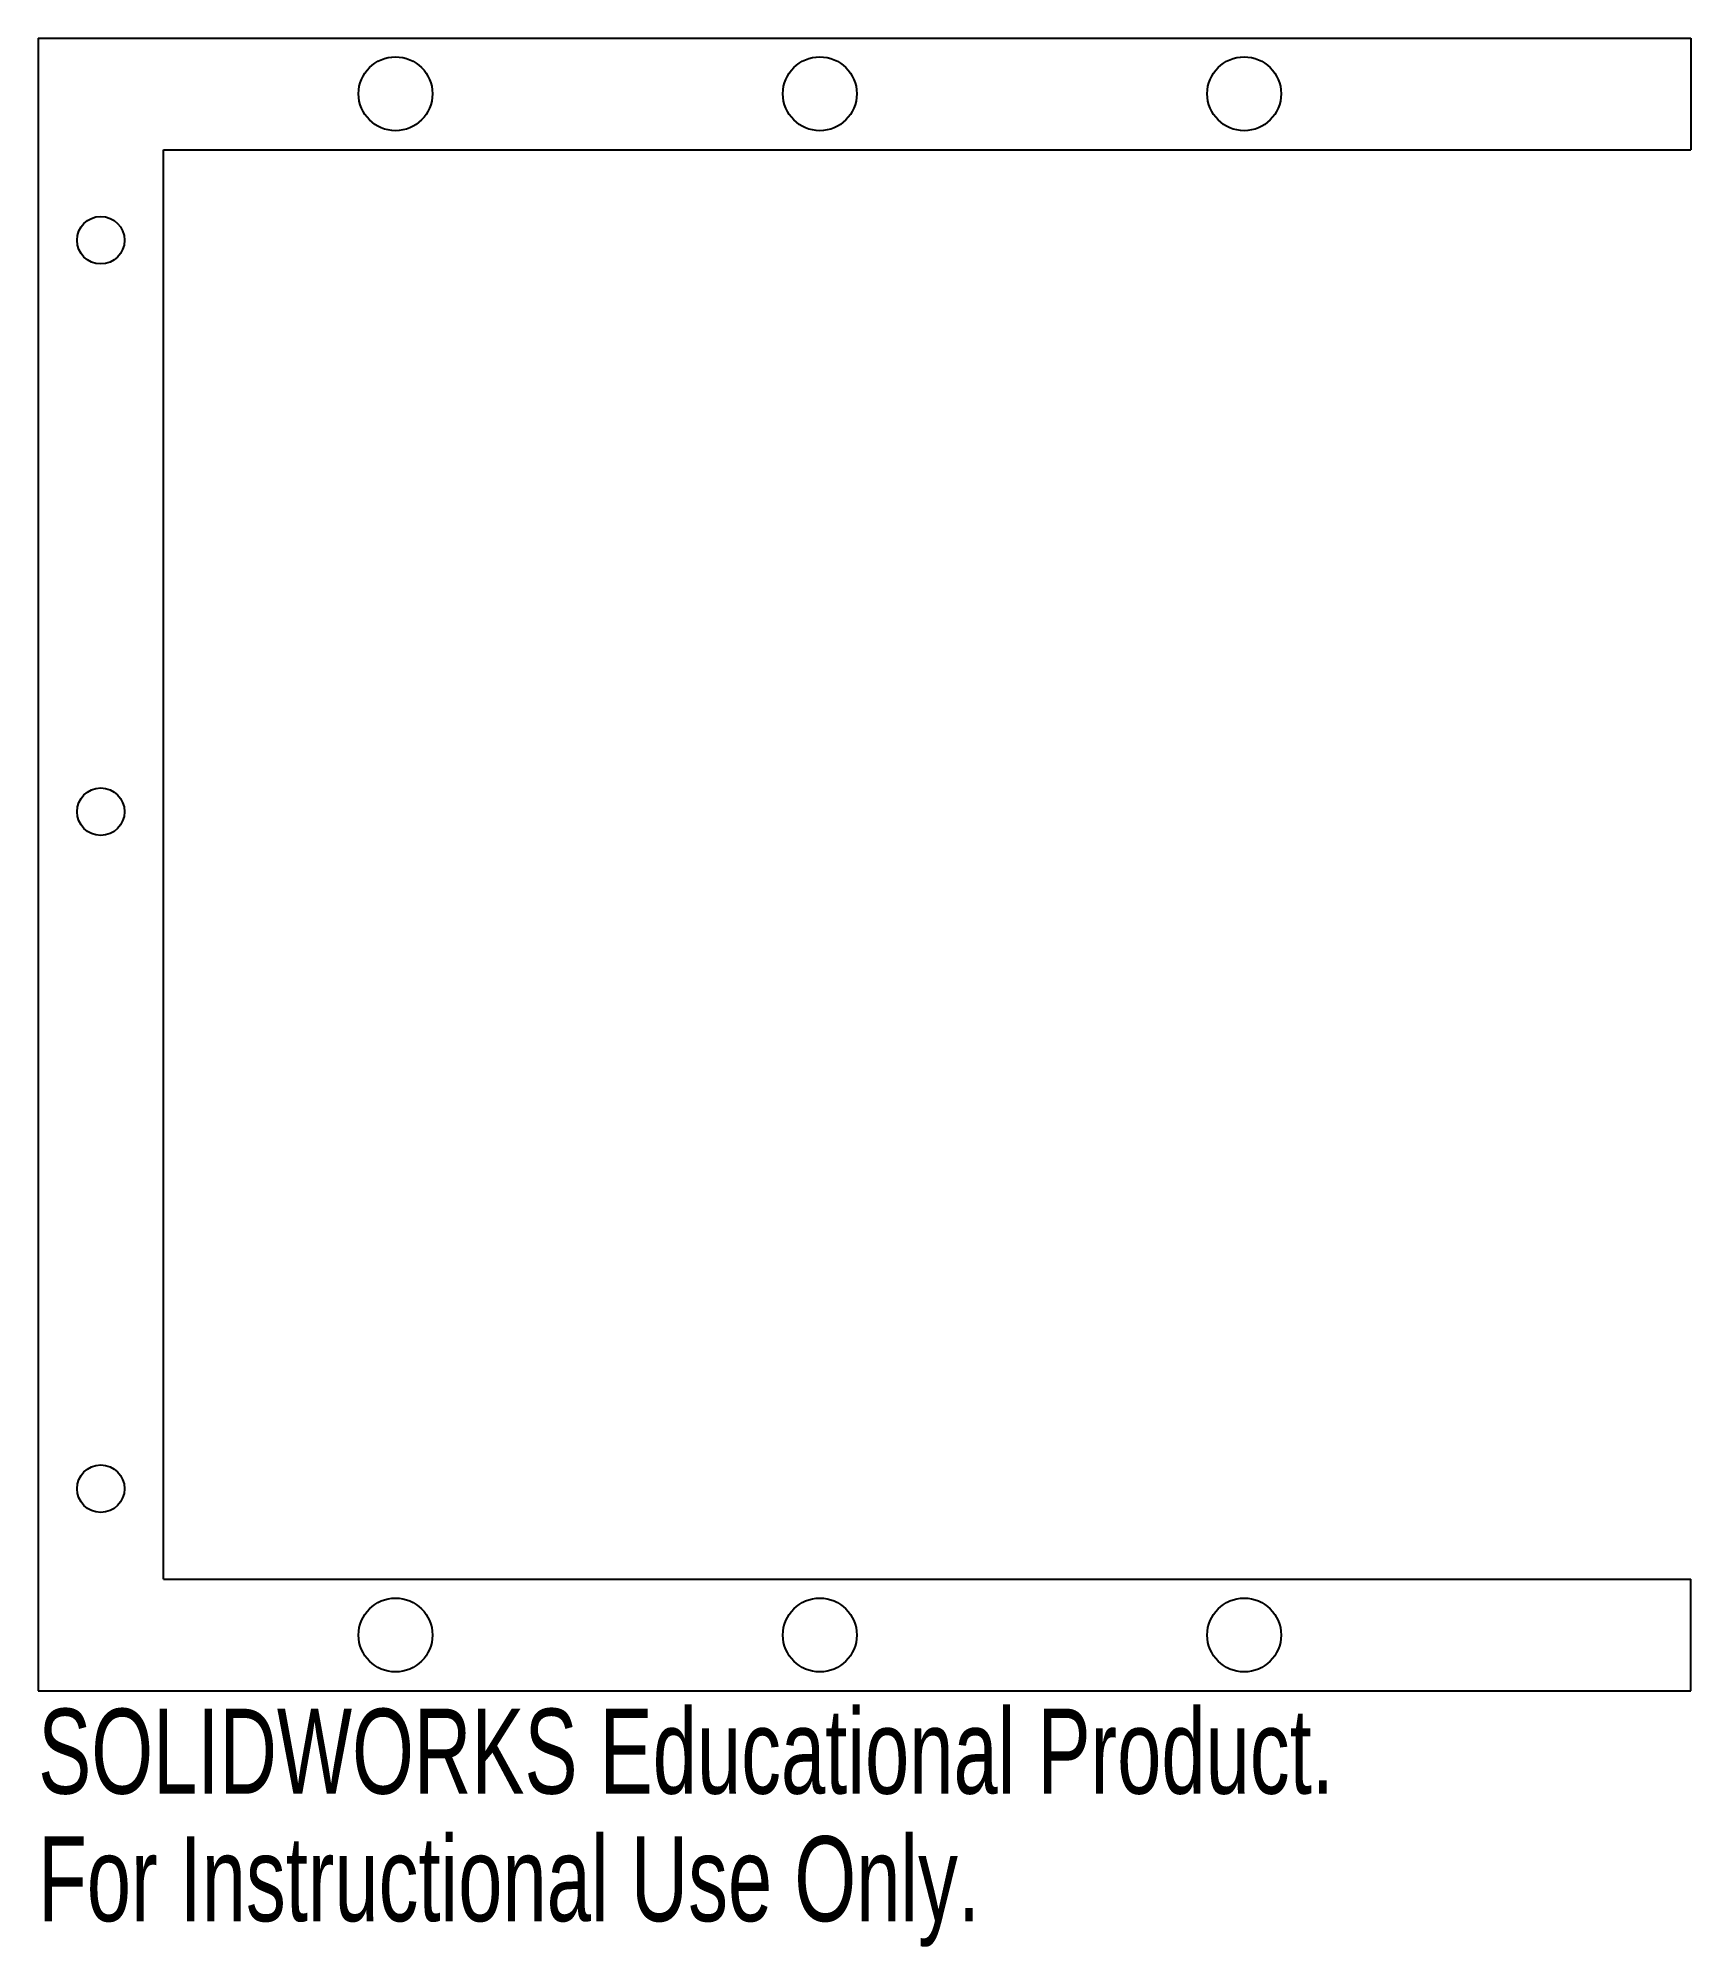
# Model space of a CAD drawing. Header units: millimetres. Extents: x 0 to 94, y -109 to 0.
import ezdxf

# ---------------------------------------------------------------- set-up
doc = ezdxf.new("R2010")
doc.units = ezdxf.units.MM
doc.styles.add('SLDTEXTSTYLE0', font='TXT', dxfattribs={"width": 0.7})

msp = doc.modelspace()

# ---------------------------------------------------------------- linework, layer by layer
at = {"color": 7, "linetype": 'Continuous', "lineweight": 25}
for p, q in [((0, 0), (0, -93.98)), ((0, 0), (93.98, 0)), ((93.98, 0), (93.98, -6.35)), ((7.12, -87.63), (7.12, -6.35)), ((7.12, -6.35), (93.98, -6.35)), ((7.12, -87.63), (93.98, -87.63)), ((93.98, -93.98), (93.98, -87.63)), ((0, -93.98), (93.98, -93.98))]:
    msp.add_line(p, q, dxfattribs=at)
for centre, radius in [((20.32, -3.16), 2.1), ((44.45, -3.16), 2.1), ((68.58, -3.16), 2.1), ((3.56, -11.49), 1.35), ((3.56, -43.99), 1.35), ((3.56, -82.49), 1.35), ((20.32, -90.81), 2.1), ((44.45, -90.81), 2.1), ((68.58, -90.81), 2.1)]:
    msp.add_circle(centre, radius, dxfattribs=at)

# ---------------------------------------------------------------- texts
at = {"color": 7, "linetype": 'Continuous', "char_height": 4.8336, "attachment_point": 1, "style": 'SLDTEXTSTYLE0'}
for s, insert in [('SOLIDWORKS Educational Product.', (0, -95)), ('For Instructional Use Only.', (0, -102.25))]:
    msp.add_mtext(s, dxfattribs=dict(at, insert=insert))

doc.saveas('drawing.dxf')
